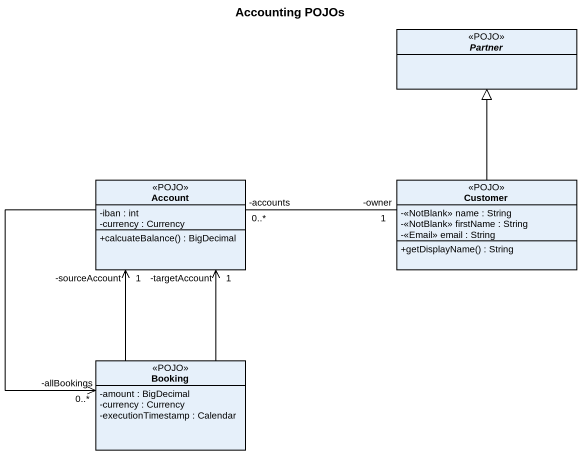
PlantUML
@startuml
title Accounting POJOs
hide circle
hide empty members
skinparam classAttributeIconSize 0
abstract class Partner <<POJO>>
class Account <<POJO>> {
  -iban : int
  -currency : Currency
  +calcuateBalance() : BigDecimal
}
class Customer <<POJO>> {
  -<<NotBlank>> name : String
  -<<NotBlank>> firstName : String
  -<<Email>> email : String
  +getDisplayName() : String
}
class Booking <<POJO>> {
  -amount : BigDecimal
  -currency : Currency
  -executionTimestamp : Calendar
}
Account "-accounts\n0..*" -right- "-owner\n1" Customer
Account --> "-allBookings\n0..*" Booking
Customer -up-|> Partner
Booking -up-> "-sourceAccount\n1" Account
Booking -up-> "-targetAccount\n1" Account
@enduml
